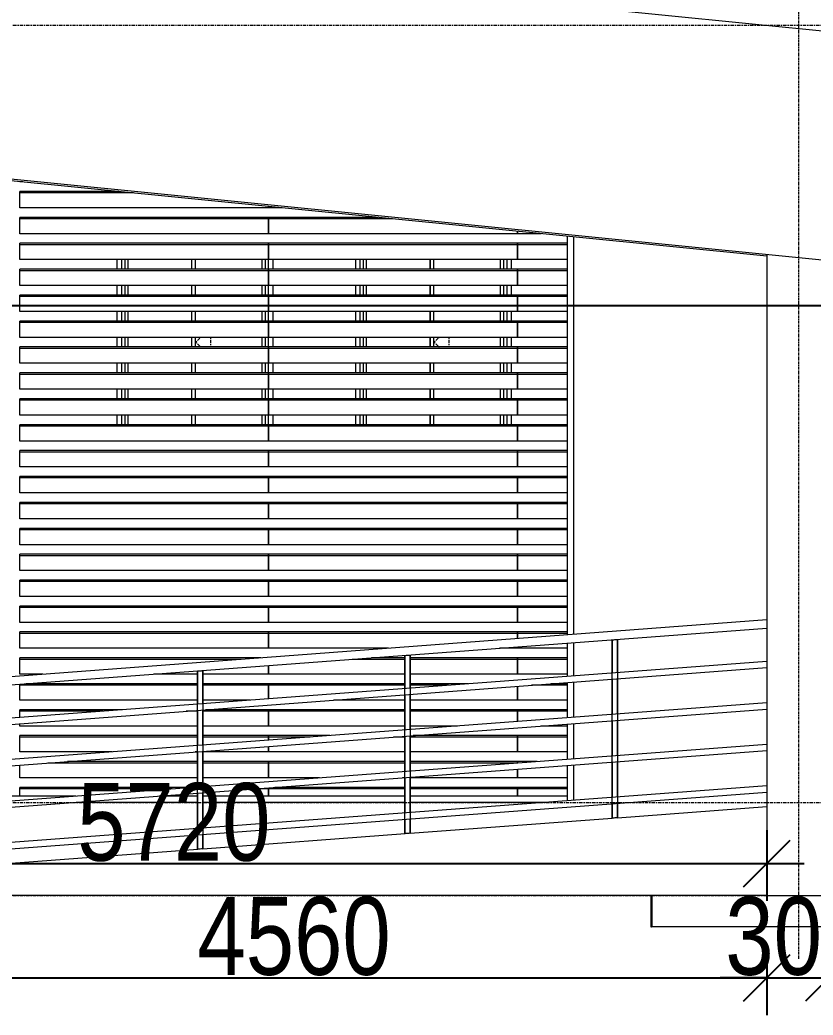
# Model space of a CAD drawing. Header units: millimetres. Extents: x -35190 to 411743, y -233114 to 23872.
# Drawn here: x -1486 to 2341, y -164285 to -159485 of the extents above; entities that cross this region are included whole.
import ezdxf

# ---------------------------------------------------------------- set-up
doc = ezdxf.new("R2010")
doc.units = ezdxf.units.MM
doc.linetypes.add('Centre', pattern=[31.75, 6.35, -4.7625, 15.875, -4.7625])
doc.linetypes.add('Grid Line', pattern=[22.225, 12.7, -3.175, 3.175, -3.175])
for name, color, linetype, lineweight in [('A-ANNO-DIMS', 211, 'Continuous', 9), ('A-FLOR', 192, 'Continuous', 18), ('A-FLOR-HRAL', 11, 'Continuous', 18), ('A-FLOR-LEVL', 51, 'Continuous', 18), ('A-GLAZ', 151, 'Continuous', 18), ('A-GLAZ-CURT', 52, 'Continuous', 18), ('A-GLAZ-CWMG', 51, 'Continuous', 18), ('A-WALL', 113, 'Continuous', 18), ('Q-CASE', 31, 'Continuous', 18), ('S-GRID', 1, 'Continuous', 9)]:
    doc.layers.add(name, color=color, linetype=linetype, lineweight=lineweight)
doc.styles.add('Arial_3', font='arial.ttf', dxfattribs={"width": 0.8, "height": 375})
doc.dimstyles.new('main_4_5mm', dxfattribs={"dimscale": 304.8, "dimtxt": 382.597275, "dimasz": 0.738189, "dimexe": 0.590551, "dimexo": 0.0625, "dimgap": 0.024606, "dimtad": 1, "dimdec": 0, "dimzin": 0, "dimdsep": 46, "dimtxsty": 'Arial_3', "dimblk1": 'OBLIQUE', "dimblk2": 'OBLIQUE', "dimsah": 1, "dimcen": 0.09, "dimdle": 0.590551, "dimazin": 0, "dimtfac": 1, "dimtdec": 4, "dimtix": 1, "dimtmove": 0, "dimatfit": 3, "dimfxl": 0.590551, "dimfxlon": 1, "dimtvp": 1, "dimtolj": 1, "dimtzin": 0, "dimarcsym": 2})

# ---------------------------------------------------------------- blocks, each defined once
blk = doc.blocks.new('Sliding - 2L - SL750 X 900-440830-North')
at = {"layer": 'A-GLAZ'}
for p, q in [((-19373.9, 3021.9), (-19373.9, 3068.1)), ((-19353.9, 3068.1), (-19353.9, 3021.9)), ((-19337.9, 3068.1), (-19337.9, 3021.9)), ((-19322.8, 3068.1), (-19322.8, 3021.9)), ((-19014, 3021.9), (-19014, 3068.1)), ((-19013.9, 3021.9), (-19013.9, 3068.1)), ((-18998.9, 3068.1), (-18998.9, 3021.9)), ((-18674.9, 3021.9), (-18674.9, 3068.1)), ((-18659.9, 3021.9), (-18659.9, 3068.1)), ((-18643.9, 3021.9), (-18643.9, 3068.1)), ((-18623.9, 3068.1), (-18623.9, 3021.9)), ((-19373.9, 2896.9), (-19373.9, 2943.1)), ((-19353.9, 2943.1), (-19353.9, 2896.9)), ((-19337.9, 2943.1), (-19337.9, 2896.9)), ((-19322.8, 2943.1), (-19322.8, 2896.9)), ((-19014, 2896.9), (-19014, 2943.1)), ((-19013.9, 2896.9), (-19013.9, 2943.1)), ((-18998.9, 2943.1), (-18998.9, 2896.9)), ((-18674.9, 2896.9), (-18674.9, 2943.1)), ((-18659.9, 2896.9), (-18659.9, 2943.1)), ((-18643.9, 2896.9), (-18643.9, 2943.1)), ((-18623.9, 2943.1), (-18623.9, 2896.9)), ((-19373.9, 2771.9), (-19373.9, 2818.1)), ((-19353.9, 2818.1), (-19353.9, 2771.9)), ((-19337.9, 2818.1), (-19337.9, 2771.9)), ((-19322.8, 2818.1), (-19322.8, 2771.9)), ((-19014, 2771.9), (-19014, 2818.1)), ((-19013.9, 2771.9), (-19013.9, 2818.1)), ((-18998.9, 2818.1), (-18998.9, 2771.9)), ((-18674.9, 2771.9), (-18674.9, 2818.1)), ((-18659.9, 2771.9), (-18659.9, 2818.1)), ((-18643.9, 2771.9), (-18643.9, 2818.1)), ((-18623.9, 2818.1), (-18623.9, 2771.9)), ((-19373.9, 2646.9), (-19373.9, 2693.1)), ((-19353.9, 2693.1), (-19353.9, 2646.9)), ((-19337.9, 2693.1), (-19337.9, 2646.9)), ((-19322.8, 2693.1), (-19322.8, 2646.9)), ((-19014, 2646.9), (-19014, 2693.1)), ((-19013.9, 2646.9), (-19013.9, 2693.1)), ((-18998.9, 2693.1), (-18998.9, 2646.9)), ((-18674.9, 2646.9), (-18674.9, 2693.1)), ((-18659.9, 2646.9), (-18659.9, 2693.1)), ((-18643.9, 2646.9), (-18643.9, 2693.1)), ((-18623.9, 2693.1), (-18623.9, 2646.9)), ((-19373.9, 2521.9), (-19373.9, 2568.1)), ((-19353.9, 2568.1), (-19353.9, 2521.9)), ((-19337.9, 2568.1), (-19337.9, 2521.9)), ((-19322.8, 2568.1), (-19322.8, 2521.9)), ((-19014, 2521.9), (-19014, 2568.1)), ((-19013.9, 2521.9), (-19013.9, 2568.1)), ((-18998.9, 2568.1), (-18998.9, 2521.9)), ((-18674.9, 2521.9), (-18674.9, 2568.1)), ((-18659.9, 2521.9), (-18659.9, 2568.1)), ((-18643.9, 2521.9), (-18643.9, 2568.1)), ((-18623.9, 2568.1), (-18623.9, 2521.9)), ((-19373.9, 2396.9), (-19373.9, 2443.1)), ((-19353.9, 2443.1), (-19353.9, 2396.9)), ((-19337.9, 2443.1), (-19337.9, 2396.9)), ((-19322.8, 2443.1), (-19322.8, 2396.9)), ((-19014, 2396.9), (-19014, 2443.1)), ((-19013.9, 2396.9), (-19013.9, 2443.1)), ((-18998.9, 2443.1), (-18998.9, 2396.9)), ((-18674.9, 2396.9), (-18674.9, 2443.1)), ((-18659.9, 2396.9), (-18659.9, 2443.1)), ((-18643.9, 2396.9), (-18643.9, 2443.1)), ((-18623.9, 2443.1), (-18623.9, 2396.9)), ((-19373.9, 2271.9), (-19373.9, 2318.1)), ((-19353.9, 2318.1), (-19353.9, 2271.9)), ((-19337.9, 2318.1), (-19337.9, 2271.9)), ((-19322.8, 2318.1), (-19322.8, 2271.9)), ((-19014, 2271.9), (-19014, 2318.1)), ((-19013.9, 2271.9), (-19013.9, 2318.1)), ((-18998.9, 2318.1), (-18998.9, 2271.9)), ((-18674.9, 2271.9), (-18674.9, 2318.1)), ((-18659.9, 2271.9), (-18659.9, 2318.1)), ((-18643.9, 2271.9), (-18643.9, 2318.1)), ((-18623.9, 2318.1), (-18623.9, 2271.9))]:
    blk.add_line(p, q, dxfattribs=at)
at = {"layer": 'A-GLAZ', "linetype": 'Centre'}
for p, q in [((-18995.1, 2670), (-18972, 2693.1)), ((-18924.4, 2693.1), (-18924.4, 2646.9)), ((-18995.1, 2670), (-18972, 2646.9))]:
    blk.add_line(p, q, dxfattribs=at)
blk = doc.blocks.new('Ramp - Ramp-638346-North')
at = {"layer": 'A-FLOR-LEVL'}
for p, q in [((-16961.7, 375.9), (-16241.4, 429.9)), ((-17961.7, 300.9), (-16986.1, 374.1)), ((-18961.7, 225.9), (-17986.1, 299.1)), ((-19961.7, 150.9), (-18986.1, 224.1)), ((-20801.4, 87.9), (-19986.1, 149.1)), ((-21949.2, 1.9), (-21101.4, 65.4)), ((-21101.4, 0), (-21973.9, 0)), ((-16241.4, 0), (-20801.4, 0))]:
    blk.add_line(p, q, dxfattribs=at)
blk = doc.blocks.new('Railing - 25mm-638435-North')
at = {"layer": 'A-FLOR-HRAL'}
for p, q in [((-16986.4, 374.1), (-16986.4, 1234)), ((-16961.4, 1235.8), (-16961.4, 375.9))]:
    blk.add_line(p, q, dxfattribs=at)
at = {"layer": 'A-FLOR-HRAL', "flags": 128}
for points in [[(-16986.4, 1234), (-16986.1, 1234), (-16983.7, 1234.2), (-16979.3, 1234.5), (-16973.9, 1234.9)], [(-16973.9, 1234.9), (-16968.5, 1235.3), (-16964.1, 1235.6), (-16961.7, 1235.8)], [(-16973.9, 375), (-16979.3, 374.6), (-16983.7, 374.3), (-16986.1, 374.1)], [(-16961.4, 375.9), (-16961.7, 375.9), (-16964.1, 375.7), (-16968.5, 375.4), (-16973.9, 375)]]:
    blk.add_lwpolyline(points, dxfattribs=at)
blk = doc.blocks.new('Railing - Railing-638374-North')
at = {"layer": 'A-FLOR-HRAL'}
for p, q in [((-16241.4, 1129.9), (-20801.4, 787.9)), ((-20801.4, 757.9), (-16241.4, 1099.9)), ((-16241.4, 929.9), (-20801.4, 587.9)), ((-20801.4, 557.9), (-16241.4, 899.9)), ((-21101.4, 765.4), (-21973.9, 700)), ((-21973.9, 669.9), (-21101.4, 735.4)), ((-16241.4, 729.9), (-20801.4, 387.9)), ((-20801.4, 357.9), (-16241.4, 699.9)), ((-21101.4, 565.4), (-21973.9, 500)), ((-21973.9, 469.9), (-21101.4, 535.4)), ((-16241.4, 529.9), (-20801.4, 187.9)), ((-20801.4, 157.9), (-16241.4, 499.9)), ((-21101.4, 365.4), (-21973.9, 300)), ((-21973.9, 269.9), (-21101.4, 335.4)), ((-21101.4, 165.4), (-21973.9, 100)), ((-21973.9, 69.9), (-21101.4, 135.4))]:
    blk.add_line(p, q, dxfattribs=at)
at = {"layer": 'A-FLOR-HRAL', "flags": 128}
for points in [[(-21973.9, 685), (-21973.9, 688.9), (-21973.9, 692.5), (-21973.9, 695.6), (-21973.9, 698), (-21973.9, 699.5), (-21973.9, 700)], [(-21973.9, 669.9), (-21973.9, 670.4), (-21973.9, 671.9), (-21973.9, 674.3), (-21973.9, 677.4), (-21973.9, 681.1), (-21973.9, 685)], [(-21973.9, 485), (-21973.9, 488.9), (-21973.9, 492.5), (-21973.9, 495.6), (-21973.9, 498), (-21973.9, 499.5), (-21973.9, 500)], [(-21973.9, 469.9), (-21973.9, 470.4), (-21973.9, 471.9), (-21973.9, 474.3), (-21973.9, 477.4), (-21973.9, 481.1), (-21973.9, 485)], [(-21973.9, 285), (-21973.9, 288.9), (-21973.9, 292.5), (-21973.9, 295.6), (-21973.9, 298), (-21973.9, 299.5), (-21973.9, 300)], [(-21973.9, 269.9), (-21973.9, 270.4), (-21973.9, 271.9), (-21973.9, 274.3), (-21973.9, 277.4), (-21973.9, 281.1), (-21973.9, 285)], [(-21973.9, 85), (-21973.9, 88.9), (-21973.9, 92.5), (-21973.9, 95.6), (-21973.9, 98), (-21973.9, 99.5), (-21973.9, 100)], [(-21973.9, 69.9), (-21973.9, 70.4), (-21973.9, 71.9), (-21973.9, 74.3), (-21973.9, 77.4), (-21973.9, 81.1), (-21973.9, 85)]]:
    blk.add_lwpolyline(points, dxfattribs=at)
for p in [(0, 0), (-1000, -75), (-2000, -150), (-3000, -225), (-4987.5, -374.1)]:
    blk.add_blockref('Railing - 25mm-638435-North', p)
blk = doc.blocks.new('Railing - 25mm-V37-North')
at = {"layer": 'A-FLOR-HRAL'}
for p, q in [((-16986.4, 1234), (-16986.4, 1074.1)), ((-16961.7, 1235.8), (-16961.7, 1235.8)), ((-16961.4, 1075.9), (-16961.4, 1235.8)), ((-16986.4, 1044.1), (-16986.4, 874.1)), ((-16961.4, 875.9), (-16961.4, 1045.9)), ((-16986.4, 844.1), (-16986.4, 674.1)), ((-16961.4, 675.9), (-16961.4, 845.9)), ((-16986.4, 644.1), (-16986.4, 474.1)), ((-16961.4, 475.9), (-16961.4, 645.9)), ((-16986.4, 444.1), (-16986.4, 374.1)), ((-16961.4, 375.9), (-16961.4, 445.9)), ((-16986.1, 374.1), (-16986.1, 374.1))]:
    blk.add_line(p, q, dxfattribs=at)
blk = doc.blocks.new('Railing - 25mm-V38-North')
at = {"layer": 'A-FLOR-HRAL'}
for p, q in [((-17986.4, 1159), (-17986.4, 999.1)), ((-17961.7, 1160.8), (-17961.7, 1160.8)), ((-17961.4, 1000.9), (-17961.4, 1160.8)), ((-17986.4, 969.2), (-17986.4, 799.1)), ((-17961.4, 800.9), (-17961.4, 971)), ((-17986.4, 769.2), (-17986.4, 599.1)), ((-17961.4, 600.9), (-17961.4, 771)), ((-17986.4, 569.2), (-17986.4, 399.1)), ((-17961.4, 400.9), (-17961.4, 571)), ((-17986.4, 369.2), (-17986.4, 299.1)), ((-17961.4, 300.9), (-17961.4, 371)), ((-17986.1, 299.1), (-17986.1, 299.1))]:
    blk.add_line(p, q, dxfattribs=at)
blk = doc.blocks.new('Railing - 25mm-V39-North')
at = {"layer": 'A-FLOR-HRAL'}
for p, q in [((-18986.4, 1084), (-18986.4, 924.1)), ((-18961.7, 1085.8), (-18961.7, 1085.8)), ((-18961.4, 925.9), (-18961.4, 1085.8)), ((-18986.4, 894), (-18986.4, 724.1)), ((-18961.4, 725.9), (-18961.4, 895.9)), ((-18986.4, 693.9), (-18986.4, 524.1)), ((-18961.4, 525.9), (-18961.4, 695.9)), ((-18986.4, 494), (-18986.4, 324.1)), ((-18961.4, 325.9), (-18961.4, 495.9)), ((-18986.4, 294), (-18986.4, 224.1)), ((-18961.4, 225.9), (-18961.4, 295.9)), ((-18986.1, 224.1), (-18986.1, 224.1))]:
    blk.add_line(p, q, dxfattribs=at)
blk = doc.blocks.new('Railing - 25mm-V40-North')
at = {"layer": 'A-FLOR-HRAL'}
for p, q in [((-19986.4, 1009), (-19986.4, 848.9)), ((-19961.7, 1010.8), (-19961.7, 1010.8)), ((-19961.4, 850.8), (-19961.4, 1010.8)), ((-19986.4, 819), (-19986.4, 648.9)), ((-19961.4, 650.8), (-19961.4, 820.9)), ((-19986.4, 619), (-19986.4, 448.9)), ((-19961.4, 450.8), (-19961.4, 620.9)), ((-19986.4, 419), (-19986.4, 248.9)), ((-19961.4, 250.8), (-19961.4, 420.9)), ((-19986.4, 219), (-19986.4, 149.1)), ((-19961.4, 150.9), (-19961.4, 220.9)), ((-19986.1, 149.1), (-19986.1, 149.1))]:
    blk.add_line(p, q, dxfattribs=at)
blk = doc.blocks.new('Railing - 25mm-V41-North')
at = {"layer": 'A-FLOR-HRAL'}
for p, q in [((-21973.9, 859.9), (-21973.9, 700)), ((-21949.2, 861.7), (-21949.2, 861.7)), ((-21948.9, 701.9), (-21948.9, 861.8)), ((-21973.9, 669.9), (-21973.9, 500)), ((-21948.9, 501.9), (-21948.9, 671.8)), ((-21973.9, 469.9), (-21973.9, 300)), ((-21948.9, 301.9), (-21948.9, 471.8)), ((-21973.9, 269.9), (-21973.9, 100)), ((-21948.9, 101.9), (-21948.9, 271.8)), ((-21973.9, 69.9), (-21973.9, 0)), ((-21948.9, 1.9), (-21948.9, 71.8)), ((-21973.6, 0), (-21973.6, 0))]:
    blk.add_line(p, q, dxfattribs=at)
blk = doc.blocks.new('Railing - Railing-638378-North')
for name in ['Railing - 25mm-V37-North', 'Railing - 25mm-V38-North', 'Railing - 25mm-V39-North', 'Railing - 25mm-V40-North', 'Railing - 25mm-V41-North']:
    blk.add_blockref(name, (0, 0))
blk = doc.blocks.new('Top Rail Type - Top Rail_Internal_-638391-North')
at = {"layer": 'A-FLOR-HRAL'}
for p, q in [((-16241.4, 1329.9), (-20801.4, 987.9)), ((-20801.4, 947.8), (-16241.4, 1289.8)), ((-21101.4, 965.4), (-21973.9, 900)), ((-21973.9, 859.9), (-21101.4, 925.3))]:
    blk.add_line(p, q, dxfattribs=at)
at = {"layer": 'A-FLOR-HRAL', "flags": 128}
for points in [[(-21973.9, 879.9), (-21973.9, 885.1), (-21973.9, 890), (-21973.9, 894.1), (-21973.9, 897.3), (-21973.9, 899.3), (-21973.9, 900)], [(-21973.9, 859.9), (-21973.9, 860.6), (-21973.9, 862.6), (-21973.9, 865.8), (-21973.9, 869.9), (-21973.9, 874.8), (-21973.9, 879.9)]]:
    blk.add_lwpolyline(points, dxfattribs=at)
blk = doc.blocks.new('Casework 2 - Casework 2-644764-North')
at = {"layer": 'Q-CASE'}
for p, q in [((-21057.5, 4680.7), (-1176.5, 2692.6)), ((-21112.4, 3580.7), (-1231.4, 1592.6)), ((-16241.4, 3084.3), (-20801.4, 3540.3))]:
    blk.add_line(p, q, dxfattribs=at)
blk = doc.blocks.new('Rectangular Mullion - 30mm Square-V96-North')
at = {"layer": 'A-GLAZ-CWMG'}
for p, q in [((-19986.1, 480), (-20801.4, 480)), ((-19843.9, 480), (-19961.7, 480))]:
    blk.add_line(p, q, dxfattribs=at)
blk = doc.blocks.new('Rectangular Mullion - 30mm Square-V97-North')
at = {"layer": 'A-GLAZ-CWMG'}
for p, q in [((-17203.9, 605), (-17203.9, 521.9)), ((-17203.9, 490.4), (-17203.9, 457.8))]:
    blk.add_line(p, q, dxfattribs=at)
blk = doc.blocks.new('Rectangular Mullion - 30mm Square-V98-North')
at = {"layer": 'A-GLAZ-CWMG'}
for p, q in [((-17203.9, 730), (-17203.9, 657.8)), ((-17203.9, 615.4), (-17203.9, 605))]:
    blk.add_line(p, q, dxfattribs=at)
blk = doc.blocks.new('Rectangular Mullion - 30mm Square-V99-North')
at = {"layer": 'A-GLAZ-CWMG'}
for p, q in [((-17203.9, 827.8), (-17203.9, 771.9)), ((-17203.9, 740.4), (-17203.9, 730))]:
    blk.add_line(p, q, dxfattribs=at)
blk = doc.blocks.new('Rectangular Mullion - 30mm Square-V100-North')
at = {"layer": 'A-GLAZ-CWMG'}
for p, q in [((-17203.9, 980), (-17203.9, 896.9)), ((-17203.9, 865.4), (-17203.9, 857.8))]:
    blk.add_line(p, q, dxfattribs=at)
blk = doc.blocks.new('Rectangular Mullion - 30mm Square-V101-North')
at = {"layer": 'A-GLAZ-CWMG'}
for p, q in [((-17203.9, 1105), (-17203.9, 1057.8)), ((-17203.9, 1027.8), (-17203.9, 1021.9)), ((-17203.9, 990.4), (-17203.9, 980))]:
    blk.add_line(p, q, dxfattribs=at)
blk = doc.blocks.new('Rectangular Mullion - 30mm Square-V102-North')
at = {"layer": 'A-GLAZ-CWMG'}
for p, q in [((-17203.9, 1217.8), (-17203.9, 1146.9)), ((-17203.9, 1115.4), (-17203.9, 1105))]:
    blk.add_line(p, q, dxfattribs=at)
blk = doc.blocks.new('Rectangular Mullion - 30mm Square-V103-North')
at = {"layer": 'A-GLAZ-CWMG'}
blk.add_line((-17203.9, 1355), (-17203.9, 1271.9), dxfattribs=at)
blk = doc.blocks.new('Rectangular Mullion - 30mm Square-695042-North')
at = {"layer": 'A-GLAZ-CWMG'}
for p, q in [((-9103.9, 730), (-9103.9, 646.9)), ((-9103.9, 615.4), (-9103.9, 605))]:
    blk.add_line(p, q, dxfattribs=at)
blk = doc.blocks.new('Rectangular Mullion - 30mm Square-V108-North')
at = {"layer": 'A-GLAZ-CWMG'}
for p, q in [((-17203.9, 3180.6), (-17203.9, 3146.9)), ((-17203.9, 3115.4), (-17203.9, 3105))]:
    blk.add_line(p, q, dxfattribs=at)
blk = doc.blocks.new('grill panel - grill panel-V111-North')
at = {"layer": 'A-GLAZ-CURT'}
for p, q in [((-19843.9, 514.8), (-19843.9, 521.9)), ((-19015.3, 521.9), (-19843.9, 521.9)), ((-19843.9, 480), (-19843.9, 514.8)), ((-19109.6, 514.8), (-19843.9, 514.8)), ((-18643.9, 514.8), (-18708.5, 514.8)), ((-18643.9, 519.7), (-18643.9, 514.8)), ((-18643.9, 514.8), (-18643.9, 480))]:
    blk.add_line(p, q, dxfattribs=at)
blk = doc.blocks.new('grill panel - grill panel-V112-North')
at = {"layer": 'A-GLAZ-CURT'}
for p, q in [((-19843.9, 568.1), (-19843.9, 629.7)), ((-18986.1, 639.8), (-19708.5, 639.8)), ((-18986.1, 646.9), (-19614.2, 646.9)), ((-18643.9, 646.9), (-18961.7, 646.9)), ((-18643.9, 639.8), (-18961.7, 639.8)), ((-18643.9, 646.9), (-18643.9, 639.8)), ((-18643.9, 639.8), (-18643.9, 568.1)), ((-18986.1, 568.1), (-19843.9, 568.1)), ((-18643.9, 568.1), (-18961.7, 568.1))]:
    blk.add_line(p, q, dxfattribs=at)
blk = doc.blocks.new('grill panel - grill panel-V113-North')
at = {"layer": 'A-GLAZ-CURT'}
for p, q in [((-19843.9, 764.8), (-19843.9, 771.9)), ((-18986.1, 771.9), (-19843.9, 771.9)), ((-18643.9, 771.9), (-18961.7, 771.9)), ((-18643.9, 771.9), (-18643.9, 764.8)), ((-19843.9, 693.1), (-19843.9, 764.8)), ((-18986.1, 764.8), (-19843.9, 764.8)), ((-18643.9, 764.8), (-18961.7, 764.8)), ((-18643.9, 764.8), (-18643.9, 749.8)), ((-19399.2, 693.1), (-19843.9, 693.1)), ((-18986.1, 693.1), (-18998, 693.1)), ((-18643.9, 693.1), (-18961.7, 693.1)), ((-18643.9, 719.7), (-18643.9, 693.1))]:
    blk.add_line(p, q, dxfattribs=at)
blk = doc.blocks.new('grill panel - grill panel-V114-North')
at = {"layer": 'A-GLAZ-CURT'}
for p, q in [((-19843.9, 889.8), (-19843.9, 896.9)), ((-19348.7, 896.9), (-19843.9, 896.9)), ((-19843.9, 859.8), (-19843.9, 889.8)), ((-19442.9, 889.8), (-19843.9, 889.8)), ((-18986.1, 889.8), (-19041.8, 889.8)), ((-18643.9, 889.8), (-18961.7, 889.8)), ((-18643.9, 896.9), (-18947.5, 896.9)), ((-18643.9, 896.9), (-18643.9, 889.8)), ((-18643.9, 889.8), (-18643.9, 818.1)), ((-19843.9, 818.1), (-19843.9, 829.7)), ((-18986.1, 818.1), (-19843.9, 818.1)), ((-18643.9, 818.1), (-18961.7, 818.1))]:
    blk.add_line(p, q, dxfattribs=at)
blk = doc.blocks.new('grill panel - grill panel-V115-North')
at = {"layer": 'A-GLAZ-CURT'}
for p, q in [((-19843.9, 1014.8), (-19843.9, 1019.6)), ((-19843.9, 943.1), (-19843.9, 1014.8)), ((-18986.1, 1014.8), (-19843.9, 1014.8)), ((-18985.9, 1021.9), (-19813.8, 1021.9)), ((-18643.9, 1021.9), (-18961.7, 1021.9)), ((-18643.9, 1014.8), (-18961.7, 1014.8)), ((-18643.9, 1021.9), (-18643.9, 1014.8)), ((-18643.9, 1014.8), (-18643.9, 949.8)), ((-18986.1, 943.1), (-19843.9, 943.1)), ((-18732.5, 943.1), (-18961.7, 943.1))]:
    blk.add_line(p, q, dxfattribs=at)
blk = doc.blocks.new('grill panel - grill panel-V116-North')
at = {"layer": 'A-GLAZ-CURT'}
for p, q in [((-19843.9, 1139.8), (-19843.9, 1146.9)), ((-18682, 1146.9), (-19843.9, 1146.9)), ((-19843.9, 1068.1), (-19843.9, 1139.8)), ((-18776.3, 1139.8), (-19843.9, 1139.8)), ((-18643.9, 1109.6), (-18643.9, 1068.1)), ((-19732.5, 1068.1), (-19843.9, 1068.1)), ((-18986, 1068.1), (-19197.7, 1068.1)), ((-18643.9, 1068.1), (-18961.7, 1068.1))]:
    blk.add_line(p, q, dxfattribs=at)
blk = doc.blocks.new('grill panel - grill panel-V72-North')
at = {"layer": 'A-GLAZ-CURT'}
for p, q in [((-10543.9, 639.8), (-10543.9, 646.9)), ((-9343.9, 646.9), (-10543.9, 646.9)), ((-10543.9, 568.1), (-10543.9, 639.8)), ((-9343.9, 639.8), (-10543.9, 639.8)), ((-9343.9, 646.9), (-9343.9, 639.8)), ((-9343.9, 639.8), (-9343.9, 568.1)), ((-9343.9, 568.1), (-10543.9, 568.1))]:
    blk.add_line(p, q, dxfattribs=at)
blk = doc.blocks.new('grill panel - grill panel-V117-North')
at = {"layer": 'A-GLAZ-CURT'}
for p, q in [((-19843.9, 3389.8), (-19843.9, 3396.9)), ((-19366.8, 3396.9), (-19843.9, 3396.9)), ((-19843.9, 3318.1), (-19843.9, 3389.8)), ((-19296.1, 3389.8), (-19843.9, 3389.8)), ((-18643.9, 3318.1), (-19843.9, 3318.1)), ((-18643.9, 3324.6), (-18643.9, 3318.1))]:
    blk.add_line(p, q, dxfattribs=at)
blk = doc.blocks.new('grill panel - grill panel-V118-North')
at = {"layer": 'A-GLAZ-CURT'}
for p, q in [((-19843.9, 3443.1), (-19843.9, 3444.6)), ((-19829, 3443.1), (-19843.9, 3443.1))]:
    blk.add_line(p, q, dxfattribs=at)
blk = doc.blocks.new('grill panel - grill panel-V123-North')
at = {"layer": 'A-GLAZ-CURT'}
for p, q in [((-18643.9, 514.8), (-18643.9, 519.7)), ((-18643.9, 480), (-18643.9, 514.8)), ((-17986.1, 514.8), (-18643.9, 514.8)), ((-17986.1, 521.9), (-18614.2, 521.9)), ((-17443.9, 521.9), (-17961.7, 521.9)), ((-17443.9, 514.8), (-17961.7, 514.8)), ((-17443.9, 521.9), (-17443.9, 514.8)), ((-17443.9, 514.8), (-17443.9, 480))]:
    blk.add_line(p, q, dxfattribs=at)
blk = doc.blocks.new('grill panel - grill panel-V124-North')
at = {"layer": 'A-GLAZ-CURT'}
for p, q in [((-18643.9, 639.8), (-18643.9, 646.9)), ((-17986.1, 646.9), (-18643.9, 646.9)), ((-18643.9, 568.1), (-18643.9, 639.8)), ((-17986.1, 639.8), (-18643.9, 639.8)), ((-17443.9, 646.9), (-17961.7, 646.9)), ((-17443.9, 639.8), (-17961.7, 639.8)), ((-17443.9, 646.9), (-17443.9, 639.8)), ((-17443.9, 609.8), (-17443.9, 568.1)), ((-18399.2, 568.1), (-18643.9, 568.1)), ((-17986.1, 568.1), (-17998, 568.1)), ((-17443.9, 568.1), (-17961.7, 568.1))]:
    blk.add_line(p, q, dxfattribs=at)
blk = doc.blocks.new('grill panel - grill panel-V125-North')
at = {"layer": 'A-GLAZ-CURT'}
for p, q in [((-18643.9, 764.8), (-18643.9, 771.9)), ((-18348.7, 771.9), (-18643.9, 771.9)), ((-17443.9, 771.9), (-17947.5, 771.9)), ((-17443.9, 771.9), (-17443.9, 764.8)), ((-18643.9, 749.8), (-18643.9, 764.8)), ((-18442.9, 764.8), (-18643.9, 764.8)), ((-17986.1, 764.8), (-18041.8, 764.8)), ((-17443.9, 764.8), (-17961.7, 764.8)), ((-17443.9, 764.8), (-17443.9, 693.1)), ((-18643.9, 693.1), (-18643.9, 719.7)), ((-17986.1, 693.1), (-18643.9, 693.1)), ((-17443.9, 693.1), (-17961.7, 693.1))]:
    blk.add_line(p, q, dxfattribs=at)
blk = doc.blocks.new('grill panel - grill panel-V126-North')
at = {"layer": 'A-GLAZ-CURT'}
for p, q in [((-18643.9, 889.8), (-18643.9, 896.9)), ((-17986.1, 896.9), (-18643.9, 896.9)), ((-18643.9, 818.1), (-18643.9, 889.8)), ((-17986.1, 889.8), (-18643.9, 889.8)), ((-17443.9, 896.9), (-17961.7, 896.9)), ((-17443.9, 889.8), (-17961.7, 889.8)), ((-17443.9, 896.9), (-17443.9, 889.8)), ((-17443.9, 889.8), (-17443.9, 839.8)), ((-17986.1, 818.1), (-18643.9, 818.1)), ((-17732.5, 818.1), (-17961.7, 818.1))]:
    blk.add_line(p, q, dxfattribs=at)
blk = doc.blocks.new('grill panel - grill panel-V127-North')
at = {"layer": 'A-GLAZ-CURT'}
for p, q in [((-18643.9, 1014.8), (-18643.9, 1021.9)), ((-17986.1, 1021.9), (-18643.9, 1021.9)), ((-18643.9, 949.8), (-18643.9, 1014.8)), ((-17986.1, 1014.8), (-18643.9, 1014.8)), ((-17682, 1021.9), (-17961.7, 1021.9)), ((-17776.3, 1014.8), (-17961.7, 1014.8)), ((-17443.9, 1009.8), (-17443.9, 943.1)), ((-17986.1, 943.1), (-18331.4, 943.1)), ((-17443.9, 943.1), (-17961.7, 943.1))]:
    blk.add_line(p, q, dxfattribs=at)
blk = doc.blocks.new('grill panel - grill panel-V128-North')
at = {"layer": 'A-GLAZ-CURT'}
for p, q in [((-18643.9, 1068.1), (-18643.9, 1109.6)), ((-17986, 1139.8), (-18241.4, 1139.8)), ((-17986.1, 1146.9), (-18147.2, 1146.9)), ((-17443.9, 1146.9), (-17961.7, 1146.9)), ((-17443.9, 1139.8), (-17961.7, 1139.8)), ((-17443.9, 1146.9), (-17443.9, 1139.8)), ((-17443.9, 1139.8), (-17443.9, 1068.1)), ((-17986.1, 1068.1), (-18643.9, 1068.1)), ((-17443.9, 1068.1), (-17961.7, 1068.1))]:
    blk.add_line(p, q, dxfattribs=at)
blk = doc.blocks.new('grill panel - grill panel-V129-North')
at = {"layer": 'A-GLAZ-CURT'}
for p, q in [((-18643.9, 1264.8), (-18643.9, 1271.9)), ((-17443.9, 1271.9), (-18643.9, 1271.9)), ((-18643.9, 1193.1), (-18643.9, 1264.8)), ((-17443.9, 1264.8), (-18643.9, 1264.8)), ((-17443.9, 1271.9), (-17443.9, 1264.8)), ((-17443.9, 1264.8), (-17443.9, 1239.8)), ((-18065.8, 1193.1), (-18643.9, 1193.1)), ((-17443.9, 1193.1), (-17531, 1193.1)), ((-17443.9, 1199.8), (-17443.9, 1193.1))]:
    blk.add_line(p, q, dxfattribs=at)
blk = doc.blocks.new('grill panel - grill panel-V130-North')
at = {"layer": 'A-GLAZ-CURT'}
for p, q in [((-18643.9, 3264.8), (-18643.9, 3271.9)), ((-18116.8, 3271.9), (-18643.9, 3271.9)), ((-18643.9, 3193.1), (-18643.9, 3264.8)), ((-18046.1, 3264.8), (-18643.9, 3264.8)), ((-17443.9, 3193.1), (-18643.9, 3193.1)), ((-17443.9, 3204.6), (-17443.9, 3193.1))]:
    blk.add_line(p, q, dxfattribs=at)
blk = doc.blocks.new('grill panel - grill panel-V131-North')
at = {"layer": 'A-GLAZ-CURT'}
for p, q in [((-18643.9, 3318.1), (-18643.9, 3324.6)), ((-18579, 3318.1), (-18643.9, 3318.1))]:
    blk.add_line(p, q, dxfattribs=at)
blk = doc.blocks.new('grill panel - grill panel-704987-North')
at = {"layer": 'A-GLAZ-CURT'}
for p, q in [((-9343.9, 514.8), (-9343.9, 521.9)), ((-9103.9, 521.9), (-9343.9, 521.9)), ((-9343.9, 480), (-9343.9, 514.8)), ((-9103.9, 514.8), (-9343.9, 514.8)), ((-9103.9, 521.9), (-9103.9, 514.8)), ((-9103.9, 514.8), (-9103.9, 490.4))]:
    blk.add_line(p, q, dxfattribs=at)
blk = doc.blocks.new('grill panel - grill panel-V136-North')
at = {"layer": 'A-GLAZ-CURT'}
for p, q in [((-17443.9, 639.8), (-17443.9, 646.9)), ((-17348.7, 646.9), (-17443.9, 646.9)), ((-17442.9, 639.8), (-17443.9, 639.8)), ((-17203.9, 627.8), (-17203.9, 615.4)), ((-17443.9, 568.1), (-17443.9, 609.8)), ((-17203.9, 568.1), (-17443.9, 568.1))]:
    blk.add_line(p, q, dxfattribs=at)
blk = doc.blocks.new('grill panel - grill panel-V81-North')
at = {"layer": 'A-GLAZ-CURT'}
for p, q in [((-9343.9, 639.8), (-9343.9, 646.9)), ((-9103.9, 646.9), (-9343.9, 646.9)), ((-9343.9, 568.1), (-9343.9, 639.8)), ((-9103.9, 639.8), (-9343.9, 639.8)), ((-9103.9, 646.9), (-9103.9, 639.8)), ((-9103.9, 639.8), (-9103.9, 615.4)), ((-9103.9, 568.1), (-9343.9, 568.1))]:
    blk.add_line(p, q, dxfattribs=at)
blk = doc.blocks.new('grill panel - grill panel-V137-North')
at = {"layer": 'A-GLAZ-CURT'}
for p, q in [((-17443.9, 889.8), (-17443.9, 896.9)), ((-17203.9, 896.9), (-17443.9, 896.9)), ((-17443.9, 839.8), (-17443.9, 889.8)), ((-17203.9, 889.8), (-17443.9, 889.8)), ((-17203.9, 896.9), (-17203.9, 889.8)), ((-17203.9, 889.8), (-17203.9, 865.4)), ((-17203.9, 818.1), (-17331.4, 818.1))]:
    blk.add_line(p, q, dxfattribs=at)
blk = doc.blocks.new('grill panel - grill panel-V138-North')
at = {"layer": 'A-GLAZ-CURT'}
for p, q in [((-17443.9, 943.1), (-17443.9, 1009.8)), ((-17203.9, 1014.8), (-17375.2, 1014.8)), ((-17203.9, 1021.9), (-17280.9, 1021.9)), ((-17203.9, 1021.9), (-17203.9, 1014.8)), ((-17203.9, 1014.8), (-17203.9, 990.4)), ((-17203.9, 943.1), (-17443.9, 943.1))]:
    blk.add_line(p, q, dxfattribs=at)
blk = doc.blocks.new('grill panel - grill panel-V139-North')
at = {"layer": 'A-GLAZ-CURT'}
for p, q in [((-17443.9, 1264.8), (-17443.9, 1271.9)), ((-17203.9, 1271.9), (-17443.9, 1271.9)), ((-17443.9, 1239.8), (-17443.9, 1264.8)), ((-17203.9, 1264.8), (-17443.9, 1264.8)), ((-17203.9, 1271.9), (-17203.9, 1264.8)), ((-17203.9, 1264.8), (-17203.9, 1257.8)), ((-17443.9, 1193.1), (-17443.9, 1199.8)), ((-17203.9, 1193.1), (-17443.9, 1193.1))]:
    blk.add_line(p, q, dxfattribs=at)
blk = doc.blocks.new('grill panel - grill panel-V140-North')
at = {"layer": 'A-GLAZ-CURT'}
for p, q in [((-17443.9, 3193.1), (-17443.9, 3204.6)), ((-17329, 3193.1), (-17443.9, 3193.1))]:
    blk.add_line(p, q, dxfattribs=at)
blk = doc.blocks.new('Rectangular Mullion - 30mm Square-V144-North')
at = {"layer": 'A-GLAZ-CWMG'}
for p, q in [((-19573.9, 480), (-19843.9, 480)), ((-18986.1, 480), (-19172.8, 480)), ((-18643.9, 480), (-18961.7, 480))]:
    blk.add_line(p, q, dxfattribs=at)
blk = doc.blocks.new('Rectangular Mullion - 30mm Square-V145-North')
at = {"layer": 'A-GLAZ-CWMG'}
for p, q in [((-17986.1, 480), (-18643.9, 480)), ((-17443.9, 480), (-17961.7, 480))]:
    blk.add_line(p, q, dxfattribs=at)
blk = doc.blocks.new('Rectangular Mullion - 30mm Square-V146-North')
at = {"layer": 'A-GLAZ-CWMG'}
for q in [(-17443.9, 480), (-17203.9, 457.8)]:
    blk.add_line((-17203.9, 480), q, dxfattribs=at)
blk = doc.blocks.new('Casework 4 - Casework 4-774435-North')
at = {"layer": 'Q-CASE'}
for p, q in [((-16801.1, 0), (-16801.1, -150)), ((-16801.1, -150), (-16797.1, -150))]:
    blk.add_line(p, q, dxfattribs=at)
blk = doc.blocks.new('_Oblique')
at = {"color": 0, "linetype": 'ByBlock', "lineweight": -2}
blk.add_line((-0.5, -0.5), (0.5, 0.5), dxfattribs=at)
blk = doc.blocks.new('*D1801')
at = {"layer": 'A-ANNO-DIMS', "color": 0, "lineweight": -2, "transparency": 16777216}
for p, q in [((18784.4, -161023.8), (18784.4, -160682.9)), ((-4395.6, -160701.9), (-4395.6, -161042.9)), ((-4575.6, -160862.9), (18964.4, -160862.9))]:
    blk.add_line(p, q, dxfattribs=at)
at = {"layer": 'Defpoints', "color": 0, "transparency": 16777216}
for p in [(-4395.6, -160682.9), (18784.4, -160862.9), (18784.4, -161042.9)]:
    blk.add_point(p, dxfattribs=at)
at = {"layer": 'A-ANNO-DIMS', "color": 0, "lineweight": -2, "transparency": 16777216, "xscale": 224.9999999999999, "yscale": 224.9999999999999, "zscale": 224.9999999999999, "rotation": 180}
blk.add_blockref('_Oblique', (-4395.6, -160862.9), dxfattribs=at)
at = {"layer": 'A-ANNO-DIMS', "color": 0, "lineweight": -2, "transparency": 16777216, "xscale": 224.9999999999999, "yscale": 224.9999999999999, "zscale": 224.9999999999999}
blk.add_blockref('_Oblique', (18784.4, -160862.9), dxfattribs=at)
at = {"layer": 'A-ANNO-DIMS', "color": 0, "transparency": 16777216, "insert": (7194.4, -160663.8), "char_height": 375, "width": 1239.615, "attachment_point": 5, "style": 'Arial_3'}
blk.add_mtext('\\A1;23180', dxfattribs=at)
blk = doc.blocks.new('*D1804')
at = {"layer": 'A-ANNO-DIMS', "color": 0, "lineweight": -2, "transparency": 16777216}
for p, q in [((-2443, -163944.5), (-2443, -164285.4)), ((2117, -163944.5), (2117, -164285.4)), ((-2623, -164105.4), (2297, -164105.4))]:
    blk.add_line(p, q, dxfattribs=at)
at = {"layer": 'Defpoints', "color": 0, "transparency": 16777216}
for p in [(-2443, -163925.4), (2117, -163925.4), (2117, -164105.4)]:
    blk.add_point(p, dxfattribs=at)
at = {"layer": 'A-ANNO-DIMS', "color": 0, "lineweight": -2, "transparency": 16777216, "xscale": 224.9999999999999, "yscale": 224.9999999999999, "zscale": 224.9999999999999, "rotation": 180}
blk.add_blockref('_Oblique', (-2443, -164105.4), dxfattribs=at)
at = {"layer": 'A-ANNO-DIMS', "color": 0, "lineweight": -2, "transparency": 16777216, "xscale": 224.9999999999999, "yscale": 224.9999999999999, "zscale": 224.9999999999999}
blk.add_blockref('_Oblique', (2117, -164105.4), dxfattribs=at)
at = {"layer": 'A-ANNO-DIMS', "color": 0, "transparency": 16777216, "insert": (-163, -163906.4), "char_height": 375, "width": 991.692, "attachment_point": 5, "style": 'Arial_3'}
blk.add_mtext('\\A1;4560', dxfattribs=at)
blk = doc.blocks.new('*D1805')
at = {"layer": 'A-ANNO-DIMS', "color": 0, "lineweight": -2, "transparency": 16777216}
for p, q in [((2117, -163944.5), (2117, -164285.4)), ((2417, -163944.5), (2417, -164285.4)), ((2117, -164105.4), (1892, -164105.4)), ((2117, -164105.4), (2417, -164105.4)), ((2417, -164105.4), (2642, -164105.4))]:
    blk.add_line(p, q, dxfattribs=at)
at = {"layer": 'Defpoints', "color": 0, "transparency": 16777216}
for p in [(2117, -163925.4), (2417, -163925.4), (2417, -164105.4)]:
    blk.add_point(p, dxfattribs=at)
at = {"layer": 'A-ANNO-DIMS', "color": 0, "lineweight": -2, "transparency": 16777216, "xscale": 224.9999999999999, "yscale": 224.9999999999999, "zscale": 224.9999999999999}
blk.add_blockref('_Oblique', (2117, -164105.4), dxfattribs=at)
at = {"layer": 'A-ANNO-DIMS', "color": 0, "lineweight": -2, "transparency": 16777216, "xscale": 224.9999999999999, "yscale": 224.9999999999999, "zscale": 224.9999999999999, "rotation": 180}
blk.add_blockref('_Oblique', (2417, -164105.4), dxfattribs=at)
at = {"layer": 'A-ANNO-DIMS', "color": 0, "transparency": 16777216, "insert": (2267, -163906.3), "char_height": 375, "width": 743.769, "attachment_point": 5, "style": 'Arial_3'}
blk.add_mtext('\\A1;300', dxfattribs=at)
blk = doc.blocks.new('*D1806')
at = {"layer": 'A-ANNO-DIMS', "color": 0, "lineweight": -2, "transparency": 16777216}
for p, q in [((2417, -163944.5), (2417, -164285.4)), ((6977, -163944.5), (6977, -164285.4)), ((2237, -164105.4), (7157, -164105.4))]:
    blk.add_line(p, q, dxfattribs=at)
at = {"layer": 'Defpoints', "color": 0, "transparency": 16777216}
for p in [(2417, -163925.4), (6977, -163925.4), (6977, -164105.4)]:
    blk.add_point(p, dxfattribs=at)
at = {"layer": 'A-ANNO-DIMS', "color": 0, "lineweight": -2, "transparency": 16777216, "xscale": 224.9999999999999, "yscale": 224.9999999999999, "zscale": 224.9999999999999, "rotation": 180}
blk.add_blockref('_Oblique', (2417, -164105.4), dxfattribs=at)
at = {"layer": 'A-ANNO-DIMS', "color": 0, "lineweight": -2, "transparency": 16777216, "xscale": 224.9999999999999, "yscale": 224.9999999999999, "zscale": 224.9999999999999}
blk.add_blockref('_Oblique', (6977, -164105.4), dxfattribs=at)
at = {"layer": 'A-ANNO-DIMS', "color": 0, "transparency": 16777216, "insert": (4697, -163906.4), "char_height": 375, "width": 991.692, "attachment_point": 5, "style": 'Arial_3'}
blk.add_mtext('\\A1;4560', dxfattribs=at)
blk = doc.blocks.new('*D1813')
at = {"layer": 'A-ANNO-DIMS', "color": 0, "lineweight": -2, "transparency": 16777216}
for p, q in [((-3603.1, -163393.9), (-3603.1, -163734.8)), ((2117, -163393.9), (2117, -163734.8)), ((-3783.1, -163554.8), (2297, -163554.8))]:
    blk.add_line(p, q, dxfattribs=at)
at = {"layer": 'Defpoints', "color": 0, "transparency": 16777216}
for p in [(-3603.1, -163374.8), (2117, -163374.8), (2117, -163554.8)]:
    blk.add_point(p, dxfattribs=at)
at = {"layer": 'A-ANNO-DIMS', "color": 0, "lineweight": -2, "transparency": 16777216, "xscale": 224.9999999999999, "yscale": 224.9999999999999, "zscale": 224.9999999999999, "rotation": 180}
blk.add_blockref('_Oblique', (-3603.1, -163554.8), dxfattribs=at)
at = {"layer": 'A-ANNO-DIMS', "color": 0, "lineweight": -2, "transparency": 16777216, "xscale": 224.9999999999999, "yscale": 224.9999999999999, "zscale": 224.9999999999999}
blk.add_blockref('_Oblique', (2117, -163554.8), dxfattribs=at)
at = {"layer": 'A-ANNO-DIMS', "color": 0, "transparency": 16777216, "insert": (-743, -163355.9), "char_height": 375, "width": 991.692, "attachment_point": 5, "style": 'Arial_3'}
blk.add_mtext('\\A1;5720', dxfattribs=at)

msp = doc.modelspace()

# ---------------------------------------------------------------- linework, layer by layer
at = {"layer": 'A-FLOR'}
for p in [(1562.2, -163709.2), (17284.4, -163859.2)]:
    msp.add_line(p, (1562.2, -163859.2), dxfattribs=at)
at = {"layer": 'A-FLOR-LEVL', "linetype": 'Centre', "lineweight": 9}
for p, q in [((-28199.5, -159509.2), (36935.1, -159509.2)), ((-28199.5, -163259.2), (36935.1, -163259.2)), ((-28199.5, -163709.2), (36935.1, -163709.2))]:
    msp.add_line(p, q, dxfattribs=at)
at = {"layer": 'A-WALL'}
for p, q in [((1184.4, -160531.6), (1184.4, -162449.2)), ((2117, -160615.6), (2117, -163709.2)), ((1184.4, -162489.2), (1184.4, -162649.2)), ((1184.4, -162679.2), (1184.4, -162849.2)), ((1184.4, -162879.2), (1184.4, -163049.2)), ((1184.4, -163079.2), (1184.4, -163249.2)), ((-627.7, -163259.2), (-1214.4, -163259.2)), ((372.3, -163259.2), (-603.4, -163259.2)), ((1051.1, -163259.2), (396.6, -163259.2)), ((2117, -163709.2), (2384.4, -163709.2))]:
    msp.add_line(p, q, dxfattribs=at)
at = {"layer": 'S-GRID', "linetype": 'Grid Line'}
msp.add_line((2271.9, -164014), (2271.9, -145580.7), dxfattribs=at)

# ---------------------------------------------------------------- block references
at = {"layer": 'A-FLOR-HRAL'}
for name in ['Top Rail Type - Top Rail_Internal_-638391-North', 'Railing - Railing-638374-North', 'Railing - Railing-638378-North']:
    msp.add_blockref(name, (18358.3, -163709.2), dxfattribs=at)
at = {"layer": 'A-FLOR-LEVL'}
msp.add_blockref('Ramp - Ramp-638346-North', (18358.3, -163709.2), dxfattribs=at)
at = {"layer": 'A-GLAZ', "linetype": 'Centre'}
for p in [(18358.3, -163709.2), (19508.3, -163709.2)]:
    msp.add_blockref('Sliding - 2L - SL750 X 900-440830-North', p, dxfattribs=at)
at = {"layer": 'A-GLAZ-CURT'}
for name, p in [('grill panel - grill panel-V118-North', (18358.3, -163709.2)), ('grill panel - grill panel-V117-North', (18358.3, -163709.2)), ('grill panel - grill panel-V131-North', (18358.3, -163709.2)), ('grill panel - grill panel-V72-North', (9058.3, -161084.2)), ('grill panel - grill panel-V130-North', (18358.3, -163709.2)), ('grill panel - grill panel-V140-North', (18358.3, -163709.2)), ('grill panel - grill panel-V72-North', (9058.3, -161209.2)), ('grill panel - grill panel-V72-North', (10258.3, -161209.2)), ('grill panel - grill panel-V81-North', (10258.3, -161209.2)), ('grill panel - grill panel-V72-North', (9058.3, -161334.2)), ('grill panel - grill panel-V72-North', (10258.3, -161334.2)), ('grill panel - grill panel-V81-North', (10258.3, -161334.2)), ('grill panel - grill panel-V72-North', (9058.3, -161459.2)), ('grill panel - grill panel-V72-North', (10258.3, -161459.2)), ('grill panel - grill panel-V81-North', (10258.3, -161459.2)), ('grill panel - grill panel-V72-North', (9058.3, -161584.2)), ('grill panel - grill panel-V72-North', (10258.3, -161584.2)), ('grill panel - grill panel-V81-North', (10258.3, -161584.2)), ('grill panel - grill panel-V72-North', (9058.3, -161709.2)), ('grill panel - grill panel-V72-North', (10258.3, -161709.2)), ('grill panel - grill panel-V81-North', (10258.3, -161709.2)), ('grill panel - grill panel-V72-North', (9058.3, -161834.2)), ('grill panel - grill panel-V72-North', (10258.3, -161834.2)), ('grill panel - grill panel-V81-North', (10258.3, -161834.2)), ('grill panel - grill panel-V72-North', (9058.3, -161959.2)), ('grill panel - grill panel-V72-North', (10258.3, -161959.2)), ('grill panel - grill panel-V81-North', (10258.3, -161959.2)), ('grill panel - grill panel-V72-North', (9058.3, -162084.2)), ('grill panel - grill panel-V72-North', (10258.3, -162084.2)), ('grill panel - grill panel-V81-North', (10258.3, -162084.2)), ('grill panel - grill panel-V72-North', (9058.3, -162209.2)), ('grill panel - grill panel-V72-North', (10258.3, -162209.2)), ('grill panel - grill panel-V81-North', (10258.3, -162209.2)), ('grill panel - grill panel-V72-North', (9058.3, -162334.2)), ('grill panel - grill panel-V72-North', (10258.3, -162334.2)), ('grill panel - grill panel-V81-North', (10258.3, -162334.2)), ('grill panel - grill panel-V72-North', (9058.3, -162459.2)), ('grill panel - grill panel-V72-North', (10258.3, -162459.2)), ('grill panel - grill panel-V81-North', (10258.3, -162459.2)), ('grill panel - grill panel-V72-North', (9058.3, -162584.2)), ('grill panel - grill panel-V72-North', (10258.3, -162584.2)), ('grill panel - grill panel-V81-North', (10258.3, -162584.2)), ('grill panel - grill panel-V72-North', (9058.3, -162709.2)), ('grill panel - grill panel-V72-North', (10258.3, -162709.2)), ('grill panel - grill panel-V81-North', (10258.3, -162709.2)), ('grill panel - grill panel-V72-North', (9058.3, -162834.2)), ('grill panel - grill panel-V72-North', (10258.3, -162834.2)), ('grill panel - grill panel-V81-North', (10258.3, -162834.2)), ('grill panel - grill panel-V72-North', (9058.3, -162959.2)), ('grill panel - grill panel-V72-North', (10258.3, -162959.2)), ('grill panel - grill panel-V81-North', (10258.3, -162959.2)), ('grill panel - grill panel-V72-North', (9058.3, -163084.2)), ('grill panel - grill panel-V129-North', (18358.3, -163709.2)), ('grill panel - grill panel-V139-North', (18358.3, -163709.2)), ('grill panel - grill panel-V116-North', (18358.3, -163709.2)), ('grill panel - grill panel-V128-North', (18358.3, -163709.2)), ('grill panel - grill panel-V81-North', (10258.3, -163209.2)), ('grill panel - grill panel-V115-North', (18358.3, -163709.2)), ('grill panel - grill panel-V127-North', (18358.3, -163709.2)), ('grill panel - grill panel-V138-North', (18358.3, -163709.2)), ('grill panel - grill panel-V114-North', (18358.3, -163709.2)), ('grill panel - grill panel-V126-North', (18358.3, -163709.2)), ('grill panel - grill panel-V137-North', (18358.3, -163709.2)), ('grill panel - grill panel-V113-North', (18358.3, -163709.2)), ('grill panel - grill panel-V125-North', (18358.3, -163709.2)), ('grill panel - grill panel-V81-North', (10258.3, -163584.2)), ('grill panel - grill panel-V112-North', (18358.3, -163709.2)), ('grill panel - grill panel-V124-North', (18358.3, -163709.2)), ('grill panel - grill panel-V136-North', (18358.3, -163709.2)), ('grill panel - grill panel-V111-North', (18358.3, -163709.2)), ('grill panel - grill panel-V123-North', (18358.3, -163709.2)), ('grill panel - grill panel-704987-North', (10258.3, -163709.2))]:
    msp.add_blockref(name, p, dxfattribs=at)
at = {"layer": 'A-GLAZ-CWMG'}
for name, p in [('Rectangular Mullion - 30mm Square-V108-North', (18358.3, -163709.2)), ('Rectangular Mullion - 30mm Square-695042-North', (10258.3, -161334.2)), ('Rectangular Mullion - 30mm Square-695042-North', (10258.3, -161459.2)), ('Rectangular Mullion - 30mm Square-695042-North', (10258.3, -161584.2)), ('Rectangular Mullion - 30mm Square-695042-North', (10258.3, -161709.2)), ('Rectangular Mullion - 30mm Square-695042-North', (10258.3, -161834.2)), ('Rectangular Mullion - 30mm Square-695042-North', (10258.3, -161959.2)), ('Rectangular Mullion - 30mm Square-695042-North', (10258.3, -162084.2)), ('Rectangular Mullion - 30mm Square-695042-North', (10258.3, -162209.2)), ('Rectangular Mullion - 30mm Square-695042-North', (10258.3, -162334.2)), ('Rectangular Mullion - 30mm Square-695042-North', (10258.3, -162459.2)), ('Rectangular Mullion - 30mm Square-695042-North', (10258.3, -162584.2)), ('Rectangular Mullion - 30mm Square-695042-North', (10258.3, -162709.2)), ('Rectangular Mullion - 30mm Square-695042-North', (10258.3, -162834.2)), ('Rectangular Mullion - 30mm Square-695042-North', (10258.3, -162959.2)), ('Rectangular Mullion - 30mm Square-V103-North', (18358.3, -163709.2)), ('Rectangular Mullion - 30mm Square-V102-North', (18358.3, -163709.2)), ('Rectangular Mullion - 30mm Square-V101-North', (18358.3, -163709.2)), ('Rectangular Mullion - 30mm Square-V100-North', (18358.3, -163709.2)), ('Rectangular Mullion - 30mm Square-V99-North', (18358.3, -163709.2)), ('Rectangular Mullion - 30mm Square-V98-North', (18358.3, -163709.2)), ('Rectangular Mullion - 30mm Square-V97-North', (18358.3, -163709.2)), ('Rectangular Mullion - 30mm Square-V96-North', (18358.3, -163709.2)), ('Rectangular Mullion - 30mm Square-V144-North', (18358.3, -163709.2)), ('Rectangular Mullion - 30mm Square-V145-North', (18358.3, -163709.2)), ('Rectangular Mullion - 30mm Square-V146-North', (18358.3, -163709.2))]:
    msp.add_blockref(name, p, dxfattribs=at)
at = {"layer": 'Q-CASE'}
for name in ['Casework 2 - Casework 2-644764-North', 'Casework 4 - Casework 4-774435-North']:
    msp.add_blockref(name, (18358.3, -163709.2), dxfattribs=at)

# ---------------------------------------------------------------- dimensions: what is measured, and where the dimension line sits
at = {"layer": 'A-ANNO-DIMS'}
for base, p1, p2, override, picture, middle in [((18784.4, -160862.9), (-4395.6, -160682.9), (18784.4, -161042.9), {"dimpost": '<>', "dimfxl": 23182.795345}, '*D1801', (7194.4, -160663.8)), ((2117, -163554.8), (-3603.1, -163374.8), (2117, -163374.8), {"dimpost": '<>', "dimfxl": 5720.033784}, '*D1813', (-743, -163355.9)), ((2117, -164105.4), (-2443, -163925.4), (2117, -163925.4), {"dimpost": '<>', "dimfxl": 4560}, '*D1804', (-163, -163906.4)), ((2417, -164105.4), (2117, -163925.4), (2417, -163925.4), {"dimpost": '<>', "dimfxl": 300}, '*D1805', (2267, -163906.3)), ((6977, -164105.4), (2417, -163925.4), (6977, -163925.4), {"dimpost": '<>', "dimfxl": 4560}, '*D1806', (4697, -163906.4))]:
    dim = msp.add_linear_dim(base=base, p1=p1, p2=p2, dimstyle='main_4_5mm', override=override, dxfattribs=at)
    dim.commit()
    dim.dimension.update_dxf_attribs({"geometry": picture, "text_midpoint": middle})

doc.saveas('drawing.dxf')
